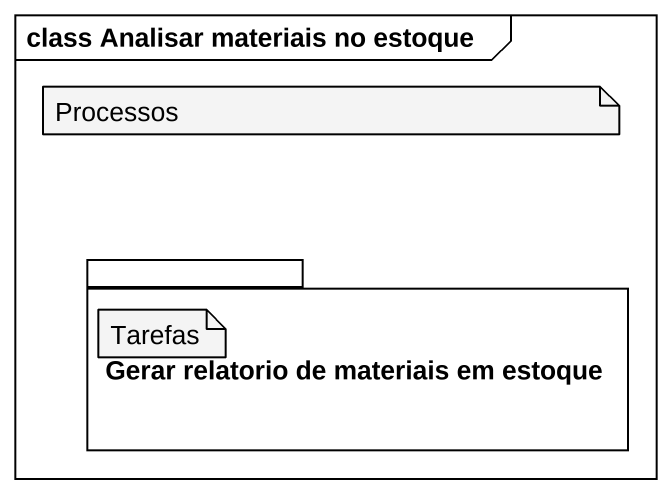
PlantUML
@startuml
mainframe class Analisar materiais no estoque
package "Gerar relatorio de materiais em estoque" as Gerar_relatorio_de {
}
note as N1
  Processos
end note
note as N2
  Tarefas
end note
@enduml
